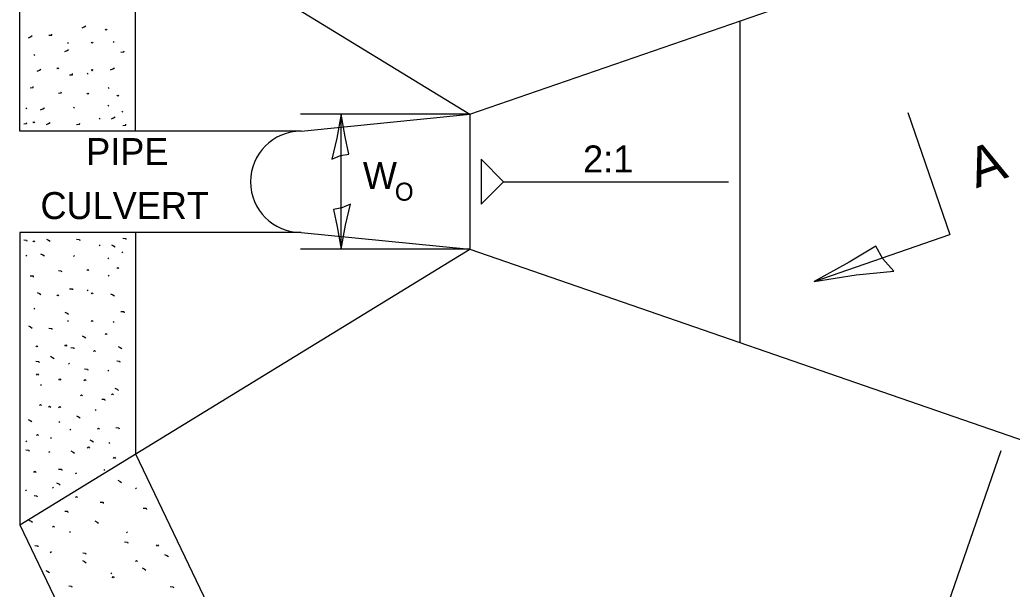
# Model space of a CAD drawing. Extents: x 2039679 to 2054696, y 1636462 to 1637830.
# Drawn here: x 2051130.2 to 2051350.7, y 1636902.9 to 1637029.4 of the extents above; entities that cross this region are included whole.
import ezdxf

# ---------------------------------------------------------------- set-up
doc = ezdxf.new("R2010")
doc.units = 0
for name, color, linetype in [('DR_Pr_Aggregate_Ditch', 7, 'Continuous'), ('DR_Pr_Pipe_Culvert', 7, 'Continuous'), ('HS_Dimensions_and_Text', 7, 'Continuous'), ('RD_Pr_Roadway_Dimensions', 7, 'Continuous'), ('RD_Pr_Roadway_Notes', 7, 'Continuous')]:
    doc.layers.add(name, color=color, linetype=linetype)

msp = doc.modelspace()

# ---------------------------------------------------------------- linework, layer by layer
at = {"layer": 'DR_Pr_Aggregate_Ditch'}
for p, q in [((2051230.21, 1637008.45), (2051646.63, 1637152.4)), ((2051130.21, 1637004.7), (2051130.21, 1637069.7)), ((2051130.21, 1637069.7), (2051230.21, 1637008.45)), ((2051155.92, 1637004.7), (2051155.92, 1637053.95)), ((2051290.21, 1637029.19), (2051290.21, 1636957.71)), ((2051237.71, 1636993.45), (2051287.71, 1636993.45)), ((2051130.21, 1636982.2), (2051130.21, 1636917.2)), ((2051155.92, 1636982.2), (2051155.92, 1636932.96)), ((2051130.21, 1636917.2), (2051230.21, 1636978.45)), ((2051230.21, 1636978.45), (2051646.63, 1636834.5)), ((2051348.24, 1636933.68), (2051302.03, 1636800)), ((2051155.92, 1636932.96), (2051209.35, 1636821.46)), ((2051130.21, 1636917.2), (2051187.71, 1636797.2))]:
    msp.add_line(p, q, dxfattribs=at)
for points in [[(2051144.05, 1637027.65), (2051144.52, 1637027.88), (2051144.87, 1637028.12)], [(2051132.13, 1637025.48), (2051132.6, 1637025.71), (2051132.95, 1637025.95)], [(2051136.65, 1637026.01), (2051137.3, 1637026.06), (2051137.35, 1637026.3)], [(2051149.15, 1637027.41), (2051149.39, 1637027.18), (2051149.62, 1637027.41)], [(2051140.82, 1637024.42), (2051141.05, 1637024.24)], [(2051146.04, 1637024.48), (2051146.28, 1637024.24), (2051146.51, 1637024.48)], [(2051150.91, 1637024.65), (2051151.15, 1637024.48)], [(2051133.31, 1637021.72), (2051133.54, 1637021.54)], [(2051140.23, 1637022.42), (2051140.7, 1637022.66), (2051141.05, 1637022.89)], [(2051152.68, 1637022.25), (2051153.32, 1637022.31), (2051153.38, 1637022.54)], [(2051134.07, 1637018.02), (2051134.54, 1637018.26), (2051134.89, 1637018.49)], [(2051138.41, 1637018.78), (2051138.65, 1637018.55), (2051138.88, 1637018.78)], [(2051141.23, 1637017.2), (2051141.88, 1637017.26), (2051141.93, 1637017.5)], [(2051145.16, 1637017.61), (2051145.4, 1637017.43)], [(2051146.04, 1637018.38), (2051146.28, 1637018.14), (2051146.51, 1637018.38)], [(2051150.39, 1637018.31), (2051150.86, 1637018.55), (2051151.21, 1637018.78)], [(2051132.48, 1637014.33), (2051133.13, 1637014.38), (2051133.19, 1637014.62)], [(2051138.77, 1637013.15), (2051139.41, 1637013.21), (2051139.47, 1637013.44)], [(2051145.1, 1637013.15), (2051145.34, 1637012.91), (2051145.57, 1637013.15)], [(2051149.86, 1637014.38), (2051150.09, 1637014.21)], [(2051151.74, 1637012.74), (2051151.97, 1637012.51), (2051152.21, 1637012.74)], [(2051149.74, 1637010.51), (2051149.98, 1637010.33)], [(2051131.54, 1637009.92), (2051131.78, 1637009.75)], [(2051134.83, 1637009.45), (2051135.3, 1637009.69), (2051135.65, 1637009.92)], [(2051142.11, 1637010.04), (2051142.35, 1637009.86)], [(2051152.85, 1637009.16), (2051153.09, 1637008.98)], [(2051131.08, 1637006.34), (2051131.72, 1637006.4), (2051131.78, 1637006.63)], [(2051133.07, 1637006.81), (2051133.31, 1637006.58), (2051133.54, 1637006.81)], [(2051136.12, 1637006.16), (2051136.59, 1637006.4), (2051136.94, 1637006.63)], [(2051142.82, 1637006.22), (2051143.46, 1637006.28), (2051143.52, 1637006.52)], [(2051147.8, 1637007.63), (2051148.04, 1637007.46)], [(2051150.56, 1637007.46), (2051151.03, 1637007.69), (2051151.38, 1637007.93)], [(2051153.09, 1637005.99), (2051153.73, 1637006.05), (2051153.79, 1637006.28)], [(2051131.08, 1636980.56), (2051131.72, 1636980.5), (2051131.78, 1636980.27)], [(2051133.07, 1636980.09), (2051133.31, 1636980.33), (2051133.54, 1636980.09)], [(2051136.12, 1636980.74), (2051136.59, 1636980.5), (2051136.94, 1636980.27)], [(2051142.82, 1636980.68), (2051143.46, 1636980.62), (2051143.52, 1636980.39)], [(2051153.09, 1636980.92), (2051153.73, 1636980.86), (2051153.79, 1636980.62)], [(2051134.83, 1636977.45), (2051135.3, 1636977.22), (2051135.65, 1636976.98)], [(2051147.8, 1636979.27), (2051148.04, 1636979.45)], [(2051150.56, 1636979.45), (2051151.03, 1636979.21), (2051151.38, 1636978.98)], [(2051152.85, 1636977.75), (2051153.09, 1636977.92)], [(2051131.54, 1636976.98), (2051131.78, 1636977.16)], [(2051142.11, 1636976.87), (2051142.35, 1636977.04)], [(2051149.74, 1636976.4), (2051149.98, 1636976.57)], [(2051138.77, 1636973.75), (2051139.41, 1636973.69), (2051139.47, 1636973.46)], [(2051145.1, 1636973.75), (2051145.34, 1636973.99), (2051145.57, 1636973.75)], [(2051151.74, 1636974.16), (2051151.97, 1636974.4), (2051152.21, 1636974.16)], [(2051132.48, 1636972.58), (2051133.13, 1636972.52), (2051133.19, 1636972.29)], [(2051149.86, 1636972.52), (2051150.09, 1636972.7)], [(2051134.07, 1636968.88), (2051134.54, 1636968.65), (2051134.89, 1636968.41)], [(2051141.23, 1636969.7), (2051141.88, 1636969.64), (2051141.93, 1636969.41)], [(2051145.16, 1636969.3), (2051145.4, 1636969.47)], [(2051146.04, 1636968.53), (2051146.28, 1636968.76), (2051146.51, 1636968.53)], [(2051150.39, 1636968.59), (2051150.86, 1636968.35), (2051151.21, 1636968.12)], [(2051138.41, 1636968.12), (2051138.65, 1636968.35), (2051138.88, 1636968.12)], [(2051133.31, 1636965.18), (2051133.54, 1636965.36)], [(2051140.23, 1636964.48), (2051140.7, 1636964.24), (2051141.05, 1636964.01)], [(2051152.68, 1636964.65), (2051153.32, 1636964.6), (2051153.38, 1636964.36)], [(2051140.82, 1636962.49), (2051141.05, 1636962.66)], [(2051146.04, 1636962.42), (2051146.28, 1636962.66), (2051146.51, 1636962.42)], [(2051150.91, 1636962.25), (2051151.15, 1636962.42)], [(2051132.13, 1636961.43), (2051132.6, 1636961.19), (2051132.95, 1636960.96)], [(2051136.65, 1636960.9), (2051137.3, 1636960.84), (2051137.35, 1636960.6)], [(2051149.15, 1636959.49), (2051149.39, 1636959.72), (2051149.62, 1636959.49)], [(2051144.05, 1636959.25), (2051144.52, 1636959.02), (2051144.87, 1636958.78)], [(2051133.77, 1636956.79), (2051134.01, 1636957.03), (2051134.24, 1636956.79)], [(2051140.17, 1636956.96), (2051140.41, 1636957.2), (2051140.64, 1636956.96)], [(2051141.52, 1636956.61), (2051142.17, 1636956.56), (2051142.23, 1636956.32)], [(2051146.57, 1636955.73), (2051146.81, 1636955.97), (2051147.04, 1636955.73)], [(2051152.03, 1636956.85), (2051152.5, 1636956.61), (2051152.85, 1636956.38)], [(2051133.78, 1636953.56), (2051134.42, 1636953.5), (2051134.48, 1636953.27)], [(2051137.01, 1636954.68), (2051137.48, 1636954.44), (2051137.83, 1636954.21)], [(2051140.99, 1636952.97), (2051141.23, 1636953.15)], [(2051151.74, 1636953.68), (2051152.38, 1636953.62), (2051152.44, 1636953.39)], [(2051144.58, 1636951.86), (2051145.22, 1636951.8), (2051145.28, 1636951.57)], [(2051149.74, 1636951.39), (2051149.98, 1636951.57)], [(2051133.89, 1636950.51), (2051134.13, 1636950.74), (2051134.36, 1636950.51)], [(2051138.88, 1636949.39), (2051139.12, 1636949.63), (2051139.35, 1636949.39)], [(2051144.46, 1636949.28), (2051144.69, 1636949.51), (2051144.93, 1636949.28)], [(2051134.77, 1636948.22), (2051135.01, 1636948.4)], [(2051151.33, 1636947.57), (2051151.8, 1636947.34), (2051152.15, 1636947.1)], [(2051143.69, 1636945.87), (2051143.93, 1636946.11), (2051144.16, 1636945.87)], [(2051148.39, 1636945.17), (2051149.04, 1636945.11), (2051149.09, 1636944.87)], [(2051150.56, 1636946.11), (2051150.8, 1636946.34), (2051151.03, 1636946.11)], [(2051134.54, 1636943.76), (2051134.77, 1636943.99), (2051135.01, 1636943.76)], [(2051136.59, 1636943.35), (2051136.83, 1636943.58), (2051137.06, 1636943.35)], [(2051138.82, 1636943.29), (2051139.06, 1636943.52), (2051139.29, 1636943.29)], [(2051146.92, 1636942.71), (2051147.16, 1636942.88)], [(2051132.02, 1636940.65), (2051132.49, 1636940.41), (2051132.84, 1636940.18)], [(2051138.88, 1636940), (2051139.12, 1636940.18)], [(2051142.76, 1636941.47), (2051143.23, 1636941.23), (2051143.58, 1636941)], [(2051141.29, 1636938.3), (2051141.52, 1636938.48)], [(2051147.45, 1636938.48), (2051147.69, 1636938.71), (2051147.92, 1636938.48)], [(2051151.56, 1636938.83), (2051152.21, 1636938.77), (2051152.26, 1636938.53)], [(2051131.54, 1636935.72), (2051131.78, 1636935.9)], [(2051133.89, 1636937.07), (2051134.13, 1636937.3), (2051134.36, 1636937.07)], [(2051137, 1636936.48), (2051137.24, 1636936.66)], [(2051145.75, 1636936.13), (2051146.22, 1636935.9), (2051146.57, 1636935.66)], [(2051149.95, 1636935.34), (2051150.18, 1636935.51)], [(2051131.55, 1636933.9), (2051132.19, 1636933.84), (2051132.25, 1636933.61)], [(2051136.68, 1636933.34), (2051136.92, 1636933.52)], [(2051141.55, 1636933.64), (2051142.02, 1636933.4), (2051142.37, 1636933.17)], [(2051145.19, 1636934.28), (2051145.43, 1636934.52), (2051145.66, 1636934.28)], [(2051151, 1636931.99), (2051151.24, 1636932.23), (2051151.47, 1636931.99)], [(2051133.34, 1636928.88), (2051133.57, 1636929.11), (2051133.81, 1636928.88)], [(2051138.82, 1636929.61), (2051139.47, 1636929.56), (2051139.53, 1636929.32)], [(2051148.89, 1636929.35), (2051149.13, 1636929.53)], [(2051142.61, 1636928.59), (2051142.85, 1636928.76)], [(2051152, 1636927.12), (2051152.47, 1636926.88), (2051152.82, 1636926.65)], [(2051131.46, 1636924.83), (2051131.69, 1636925.01)], [(2051137.45, 1636925.42), (2051137.68, 1636925.59)], [(2051138.38, 1636926.53), (2051138.85, 1636926.3), (2051139.2, 1636926.06)], [(2051155.88, 1636925.3), (2051156.11, 1636925.47)], [(2051133.37, 1636923.74), (2051134.01, 1636923.68), (2051134.07, 1636923.45)], [(2051142.55, 1636923.3), (2051142.79, 1636923.54), (2051143.02, 1636923.3)], [(2051148.04, 1636922.28), (2051148.69, 1636922.22), (2051148.74, 1636921.98)], [(2051140.17, 1636920.28), (2051140.82, 1636920.22), (2051140.88, 1636919.99)], [(2051157.64, 1636920.95), (2051158.28, 1636920.9), (2051158.34, 1636920.66)], [(2051132.22, 1636918.26), (2051132.69, 1636918.02), (2051133.04, 1636917.79)], [(2051146.9, 1636918.08), (2051147.37, 1636917.84), (2051147.72, 1636917.61)], [(2051137.45, 1636916.67), (2051137.68, 1636916.9), (2051137.92, 1636916.67)], [(2051141.26, 1636915.56), (2051141.5, 1636915.73)], [(2051153.88, 1636915.5), (2051154.12, 1636915.67)], [(2051153.5, 1636913.41), (2051154.14, 1636913.35), (2051154.2, 1636913.12)], [(2051133.54, 1636912.59), (2051134.19, 1636912.53), (2051134.24, 1636912.3)], [(2051136.98, 1636911.09), (2051137.21, 1636911.27)], [(2051160.57, 1636912.5), (2051160.81, 1636912.74), (2051161.04, 1636912.5)], [(2051144.14, 1636909.27), (2051144.61, 1636909.04), (2051144.96, 1636908.8)], [(2051144.17, 1636911), (2051144.81, 1636910.95), (2051144.87, 1636910.71)], [(2051155.88, 1636909.04), (2051156.11, 1636909.27), (2051156.35, 1636909.04)], [(2051162.39, 1636910.62), (2051162.86, 1636910.39), (2051163.21, 1636910.15)], [(2051135.98, 1636907.1), (2051136.45, 1636906.87), (2051136.8, 1636906.63)], [(2051157.4, 1636907.63), (2051157.87, 1636907.4), (2051158.22, 1636907.16)], [(2051150.42, 1636906.34), (2051150.65, 1636906.52)], [(2051150.71, 1636905.46), (2051150.95, 1636905.7), (2051151.18, 1636905.46)], [(2051141.06, 1636903.67), (2051141.7, 1636903.61), (2051141.76, 1636903.38)], [(2051163.65, 1636903.49), (2051164.3, 1636903.43), (2051164.36, 1636903.2)]]:
    msp.add_lwpolyline(points, dxfattribs=at)
msp.add_lwpolyline([(2051237.71, 1636993.45), (2051232.71, 1636998.45), (2051232.71, 1636988.45)], close=True, dxfattribs=at)
at = {"layer": 'DR_Pr_Pipe_Culvert'}
for p, q in [((2051192.71, 1637004.7), (2051230.21, 1637008.45)), ((2051230.21, 1637008.45), (2051230.21, 1636978.45)), ((2051192.71, 1637004.7), (2051130.21, 1637004.7)), ((2051192.71, 1636982.2), (2051130.21, 1636982.2)), ((2051192.71, 1636982.2), (2051230.21, 1636978.45))]:
    msp.add_line(p, q, dxfattribs=at)
msp.add_arc((2051192.71, 1636993.45), 11.25, 90, 270, dxfattribs=at)
at = {"layer": 'HS_Dimensions_and_Text'}
for points in [[(2051199.52, 1636998.45), (2051201.44, 1636999.27), (2051203.29, 1636999.58), (2051202.48, 1637003.45), (2051201.61, 1637008.45), (2051200.64, 1637003.12)], [(2051203.71, 1636988.45), (2051201.78, 1636987.64), (2051199.94, 1636987.32), (2051200.75, 1636983.45), (2051201.61, 1636978.45), (2051202.58, 1636983.79)], [(2051324.45, 1636973.59), (2051322, 1636976.3), (2051320.43, 1636979.17), (2051314.49, 1636975.62), (2051306.71, 1636971.33), (2051316.09, 1636972.77)]]:
    msp.add_lwpolyline(points, close=True, dxfattribs=at)
at = {"layer": 'RD_Pr_Roadway_Dimensions'}
for p, q in [((2051230.21, 1637008.45), (2051192.56, 1637008.45)), ((2051201.61, 1636978.45), (2051201.61, 1637008.45)), ((2051327.53, 1637008.84), (2051336.89, 1636981.76)), ((2051306.71, 1636971.33), (2051336.89, 1636981.76)), ((2051230.21, 1636978.45), (2051192.56, 1636978.45))]:
    msp.add_line(p, q, dxfattribs=at)

# ---------------------------------------------------------------- texts
at = {"layer": 'RD_Pr_Roadway_Notes'}
for s, height, p in [('PIPE', 6, (2051144.94, 1636997.17)), ('2:1', 6, (2051255.38, 1636995.53)), ('W', 6, (2051206.44, 1636991.86)), ('O', 4, (2051213.55, 1636989.26)), ('CULVERT', 6, (2051134.79, 1636985.17))]:
    msp.add_text(s, height=height, dxfattribs=at).set_placement(p)
msp.add_text('A', height=8.75, rotation=19.0843, dxfattribs=at).set_placement((2051342.76, 1636991.99))

doc.saveas('drawing.dxf')
